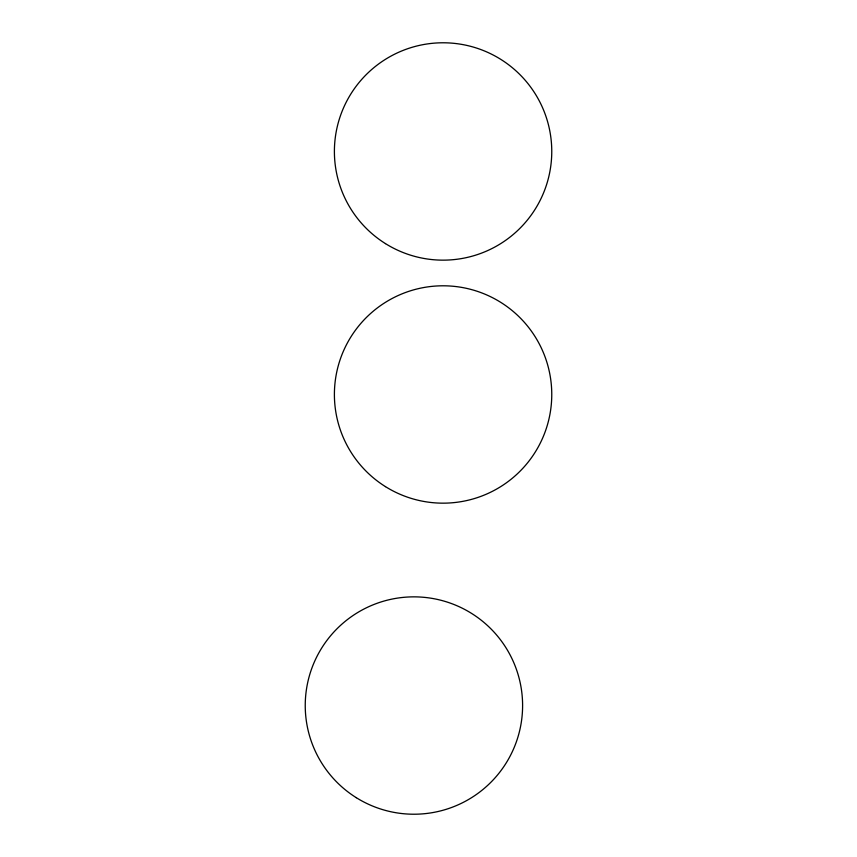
<?xml version="1.0" encoding="UTF-8"?>
<svg xmlns="http://www.w3.org/2000/svg" width="857" height="857" viewBox="0 0 857 857"><rect width="100%" height="100%" fill="white"/><g stroke="black" fill="none" stroke-linecap="round" stroke-linejoin="round"><path stroke-width="1.29" d="M385.457 486.626A108.678 108.678 0 0 0 551.694 398.312A108.678 108.678 0 0 0 392.088 298.504A108.678 108.678 0 0 0 385.457 486.626M385.457 243.613A108.678 108.678 0 0 0 551.694 155.288A108.678 108.678 0 0 0 392.088 55.491A108.678 108.678 0 0 0 385.457 243.613M356.298 797.685A108.678 108.678 0 0 0 522.534 709.371A108.678 108.678 0 0 0 362.929 609.563A108.678 108.678 0 0 0 356.298 797.685"/></g></svg>
